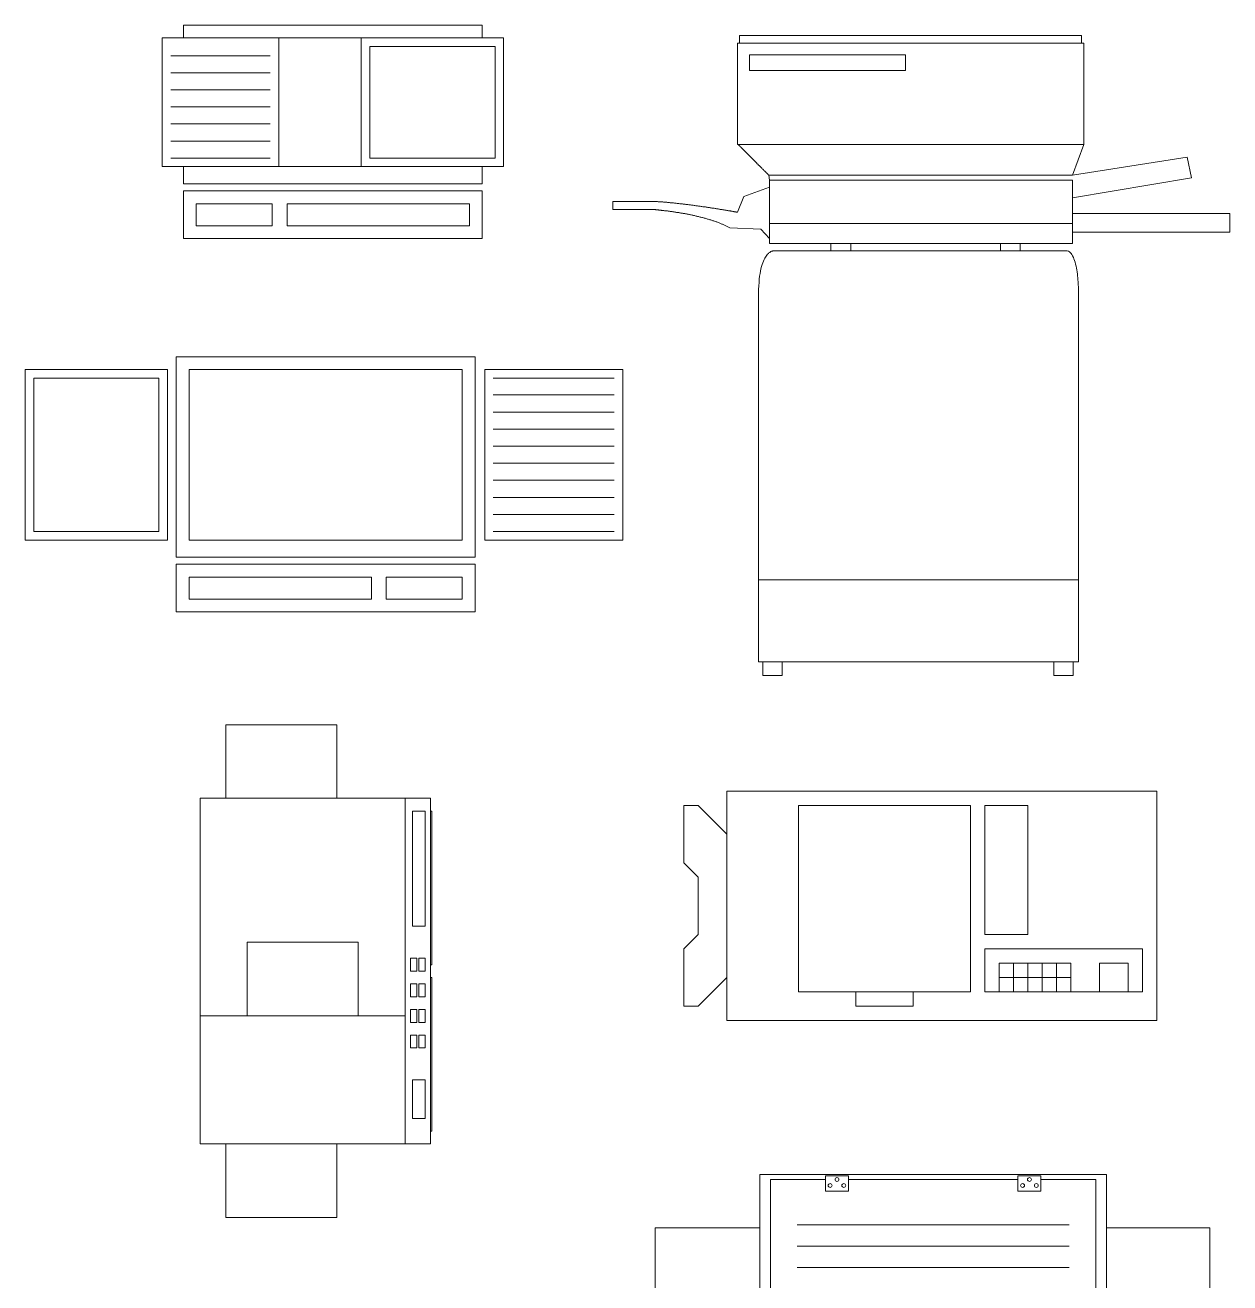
# Model space of a CAD drawing. Header units: centimetres. Extents: x -121 to 982, y -597 to 731.
# Drawn here: x 265 to 982, y -33 to 716 of the extents above; entities that cross this region are included whole.
import ezdxf

# ---------------------------------------------------------------- set-up
doc = ezdxf.new("R2010")
doc.units = ezdxf.units.CM
doc.header["$LTSCALE"] = 4.064
doc.layers.add('Design Layer-1', color=7, linetype='Continuous')
doc.styles.add('Arial', font='ARIAL.TTF')

# ---------------------------------------------------------------- blocks, each defined once
blk = doc.blocks.new('Group-8')
at = {"color": 7, "linetype": 'Continuous', "lineweight": 18}
for p, q in [((393.69, 265.24), (393.69, 309.05)), ((393.69, 309.05), (459.73, 309.05)), ((459.73, 309.05), (459.73, 265.24)), ((515.61, 265.24), (378.45, 265.24)), ((378.45, 265.24), (378.45, 59.5)), ((500.37, 59.5), (500.37, 265.24)), ((515.61, 59.5), (515.61, 265.24)), ((512.43, 257.62), (504.81, 257.62)), ((504.81, 257.62), (504.81, 189.04)), ((512.43, 189.04), (512.43, 257.62)), ((516.24, 257.62), (515.61, 257.62)), ((516.24, 166.18), (516.24, 257.62)), ((504.81, 189.04), (512.43, 189.04)), ((406.39, 135.7), (406.39, 179.51)), ((406.39, 179.51), (472.43, 179.51)), ((472.43, 179.51), (472.43, 135.7)), ((507.35, 169.99), (503.54, 169.99)), ((503.54, 169.99), (503.54, 162.37)), ((507.35, 162.37), (507.35, 169.99)), ((508.62, 169.99), (508.62, 162.37)), ((512.43, 169.99), (508.62, 169.99)), ((512.43, 162.37), (512.43, 169.99)), ((515.61, 166.18), (516.24, 166.18)), ((503.54, 162.37), (507.35, 162.37)), ((508.62, 162.37), (512.43, 162.37)), ((516.24, 158.56), (515.61, 158.56)), ((516.24, 67.12), (516.24, 158.56)), ((507.35, 154.75), (503.54, 154.75)), ((503.54, 154.75), (503.54, 147.13)), ((507.35, 147.13), (507.35, 154.75)), ((508.62, 154.75), (508.62, 147.13)), ((512.43, 154.75), (508.62, 154.75)), ((512.43, 147.13), (512.43, 154.75)), ((503.54, 147.13), (507.35, 147.13)), ((508.62, 147.13), (512.43, 147.13)), ((378.45, 135.7), (500.37, 135.7)), ((503.54, 139.51), (503.54, 131.89)), ((507.35, 139.51), (503.54, 139.51)), ((507.35, 131.89), (507.35, 139.51)), ((508.62, 139.51), (508.62, 131.89)), ((512.43, 139.51), (508.62, 139.51)), ((512.43, 131.89), (512.43, 139.51)), ((503.54, 131.89), (507.35, 131.89)), ((508.62, 131.89), (512.43, 131.89)), ((503.54, 124.27), (503.54, 116.65)), ((507.35, 124.27), (503.54, 124.27)), ((507.35, 116.65), (507.35, 124.27)), ((512.43, 124.27), (508.62, 124.27)), ((508.62, 124.27), (508.62, 116.65)), ((512.43, 116.65), (512.43, 124.27)), ((503.54, 116.65), (507.35, 116.65)), ((508.62, 116.65), (512.43, 116.65)), ((512.43, 97.6), (504.81, 97.6)), ((504.81, 97.6), (504.81, 74.74)), ((512.43, 74.74), (512.43, 97.6)), ((504.81, 74.74), (512.43, 74.74)), ((515.61, 67.12), (516.24, 67.12)), ((378.45, 59.5), (515.61, 59.5)), ((393.69, 59.5), (393.69, 15.68)), ((459.73, 15.68), (459.73, 59.5)), ((393.69, 15.68), (459.73, 15.68))]:
    blk.add_line(p, q, dxfattribs=at)
blk = doc.blocks.new('Group-9')
at = {"color": 7, "linetype": 'Continuous', "lineweight": 18}
for p, q in [((393.69, 309.05), (459.73, 309.05)), ((393.69, 265.24), (393.69, 309.05)), ((459.73, 309.05), (459.73, 265.24)), ((515.61, 265.24), (378.45, 265.24)), ((378.45, 265.24), (378.45, 59.5)), ((500.37, 59.5), (500.37, 265.24)), ((515.61, 59.5), (515.61, 265.24)), ((512.43, 257.62), (504.81, 257.62)), ((504.81, 257.62), (504.81, 189.04)), ((512.43, 189.04), (512.43, 257.62)), ((516.24, 257.62), (515.61, 257.62)), ((516.24, 166.18), (516.24, 257.62)), ((504.81, 189.04), (512.43, 189.04)), ((406.39, 179.51), (472.43, 179.51)), ((406.39, 135.7), (406.39, 179.51)), ((472.43, 179.51), (472.43, 135.7)), ((507.35, 169.99), (503.54, 169.99)), ((503.54, 169.99), (503.54, 162.37)), ((507.35, 162.37), (507.35, 169.99)), ((508.62, 169.99), (508.62, 162.37)), ((512.43, 169.99), (508.62, 169.99)), ((512.43, 162.37), (512.43, 169.99)), ((515.61, 166.18), (516.24, 166.18)), ((503.54, 162.37), (507.35, 162.37)), ((508.62, 162.37), (512.43, 162.37)), ((516.24, 158.56), (515.61, 158.56)), ((516.24, 67.12), (516.24, 158.56)), ((507.35, 154.75), (503.54, 154.75)), ((503.54, 154.75), (503.54, 147.13)), ((507.35, 147.13), (507.35, 154.75)), ((508.62, 154.75), (508.62, 147.13)), ((512.43, 154.75), (508.62, 154.75)), ((512.43, 147.13), (512.43, 154.75)), ((503.54, 147.13), (507.35, 147.13)), ((508.62, 147.13), (512.43, 147.13)), ((378.45, 135.7), (500.37, 135.7)), ((503.54, 139.51), (503.54, 131.89)), ((507.35, 139.51), (503.54, 139.51)), ((507.35, 131.89), (507.35, 139.51)), ((508.62, 139.51), (508.62, 131.89)), ((512.43, 139.51), (508.62, 139.51)), ((512.43, 131.89), (512.43, 139.51)), ((503.54, 131.89), (507.35, 131.89)), ((508.62, 131.89), (512.43, 131.89)), ((503.54, 124.27), (503.54, 116.65)), ((507.35, 124.27), (503.54, 124.27)), ((507.35, 116.65), (507.35, 124.27)), ((512.43, 124.27), (508.62, 124.27)), ((508.62, 124.27), (508.62, 116.65)), ((512.43, 116.65), (512.43, 124.27)), ((503.54, 116.65), (507.35, 116.65)), ((508.62, 116.65), (512.43, 116.65)), ((512.43, 97.6), (504.81, 97.6)), ((504.81, 97.6), (504.81, 74.74)), ((512.43, 74.74), (512.43, 97.6)), ((504.81, 74.74), (512.43, 74.74)), ((515.61, 67.12), (516.24, 67.12)), ((378.45, 59.5), (515.61, 59.5)), ((393.69, 59.5), (393.69, 15.68)), ((459.73, 15.68), (459.73, 59.5)), ((393.69, 15.68), (459.73, 15.68))]:
    blk.add_line(p, q, dxfattribs=at)
at = {"color": 7}
blk.add_blockref('Group-8', (0, 0), dxfattribs=at)
blk = doc.blocks.new('Group-13')
at = {"color": 7, "linetype": 'Continuous', "lineweight": 18}
for p, q in [((624.91, 515.34), (552.91, 515.34)), ((552.91, 505.31), (624.91, 505.31)), ((552.91, 495.15), (624.91, 495.15)), ((552.91, 484.99), (624.91, 484.99)), ((552.91, 474.83), (624.91, 474.83)), ((552.91, 464.67), (624.91, 464.67)), ((552.91, 454.51), (624.91, 454.51)), ((552.91, 444.35), (624.91, 444.35)), ((552.91, 434.19), (624.91, 434.19)), ((552.91, 424.03), (624.91, 424.03))]:
    blk.add_line(p, q, dxfattribs=at)
for points in [[(364.18, 528.04), (364.18, 408.79), (542.03, 408.79), (542.03, 528.04), (364.18, 528.04)], [(274.23, 520.42), (274.23, 418.95), (358.93, 418.95), (358.93, 520.42), (274.23, 520.42)], [(371.8, 520.42), (371.8, 418.95), (534.41, 418.95), (534.41, 520.42), (371.8, 520.42)], [(547.83, 520.42), (547.83, 418.95), (629.99, 418.95), (629.99, 520.42), (547.83, 520.42)], [(279.31, 515.34), (279.31, 424.04), (353.85, 424.03), (353.85, 515.34), (279.31, 515.34)], [(364.18, 404.54), (364.18, 376.19), (542.03, 376.18), (542.03, 404.54), (364.18, 404.54)], [(371.8, 396.92), (371.8, 383.81), (480.41, 383.8), (480.41, 396.92), (371.8, 396.92)], [(489.21, 396.92), (489.21, 383.8), (534.41, 383.8), (534.41, 396.92), (489.21, 396.92)]]:
    blk.add_lwpolyline(points, dxfattribs=at)
blk = doc.blocks.new('Group-14')
at = {"color": 7, "linetype": 'Continuous', "lineweight": 18}
for p, q in [((368.49, 725.44), (546.34, 725.44)), ((368.49, 717.82), (368.49, 725.44)), ((546.34, 725.44), (546.34, 717.82)), ((376.11, 717.82), (538.72, 717.82)), ((360.87, 707.25), (420.17, 707.25)), ((420.17, 697.09), (360.87, 697.09)), ((420.17, 686.93), (360.87, 686.93)), ((420.17, 676.77), (360.87, 676.77)), ((420.17, 666.61), (360.87, 666.61)), ((420.17, 656.45), (360.87, 656.45)), ((420.17, 646.29), (360.87, 646.29)), ((368.49, 631.05), (368.49, 641.21)), ((538.72, 641.21), (376.11, 641.21)), ((546.34, 641.21), (546.34, 631.05)), ((546.34, 631.05), (368.49, 631.05))]:
    blk.add_line(p, q, dxfattribs=at)
for points in [[(425.25, 717.82), (425.25, 641.21), (355.79, 641.21), (355.79, 717.82), (425.25, 717.82)], [(559.03, 717.82), (559.03, 641.21), (474.33, 641.21), (474.33, 717.82), (559.03, 717.82)], [(553.95, 712.74), (553.95, 646.29), (479.41, 646.29), (479.41, 712.74), (553.95, 712.74)], [(546.34, 626.8), (546.34, 598.44), (368.49, 598.44), (368.49, 626.8), (546.34, 626.8)], [(421.31, 619.18), (421.31, 606.06), (376.11, 606.06), (376.11, 619.18), (421.31, 619.18)], [(538.72, 619.18), (538.72, 606.06), (430.11, 606.06), (430.11, 619.18), (538.72, 619.18)]]:
    blk.add_lwpolyline(points, dxfattribs=at)
blk = doc.blocks.new('Group-18')
at = {"color": 7, "linetype": 'Continuous', "lineweight": 18}
for p, q in [((711.61, 41.26), (917.98, 41.26)), ((711.61, -149.24), (711.61, 41.26)), ((717.96, -120.5), (717.96, 38.25)), ((717.96, 38.25), (750.62, 38.25)), ((750.62, 40.53), (750.62, 31.44)), ((764.37, 40.53), (750.62, 40.53)), ((764.37, 31.44), (764.37, 40.53)), ((764.37, 38.25), (865.22, 38.25)), ((865.22, 31.44), (865.22, 40.53)), ((865.22, 40.53), (878.96, 40.53)), ((878.96, 40.53), (878.96, 31.44)), ((878.96, 38.25), (911.63, 38.25)), ((911.63, 38.25), (911.63, -120.5)), ((917.98, 41.26), (917.98, -149.24)), ((750.62, 31.44), (764.37, 31.44)), ((878.96, 31.44), (865.22, 31.44)), ((649.21, -117.49), (649.21, 9.51)), ((649.21, 9.51), (711.61, 9.51)), ((711.61, 9.51), (711.61, -117.49)), ((895.76, 11.38), (733.83, 11.38)), ((917.98, 9.51), (917.98, -117.49)), ((979.41, 9.51), (917.98, 9.51)), ((979.41, -117.49), (979.41, 9.51)), ((895.76, -1.32), (733.83, -1.32)), ((895.76, -14.02), (733.83, -14.02)), ((895.76, -26.72), (733.83, -26.72)), ((895.76, -39.42), (733.83, -39.42)), ((895.76, -52.12), (733.83, -52.12)), ((895.76, -64.82), (733.83, -64.82)), ((895.76, -77.52), (733.83, -77.52)), ((895.76, -90.22), (733.83, -90.22)), ((895.76, -102.92), (733.83, -102.92)), ((711.61, -117.49), (649.21, -117.49)), ((917.98, -117.49), (979.41, -117.49)), ((911.63, -120.5), (717.96, -120.5)), ((717.96, -125.5), (717.96, -144.96)), ((763.59, -125.5), (717.96, -125.5)), ((763.59, -144.96), (763.59, -125.5)), ((768.74, -125.5), (768.74, -144.96)), ((823.15, -125.5), (768.74, -125.5)), ((823.15, -144.96), (823.15, -125.5)), ((720.93, -133.85), (720.93, -127.5)), ((720.93, -127.5), (727.28, -127.5)), ((727.28, -133.85), (720.93, -133.85)), ((727.28, -127.5), (727.28, -133.85)), ((729.26, -133.85), (729.26, -127.5)), ((729.26, -127.5), (735.61, -127.5)), ((735.61, -133.85), (729.26, -133.85)), ((735.61, -127.5), (735.61, -133.85)), ((737.6, -133.85), (737.6, -127.5)), ((737.6, -127.5), (743.95, -127.5)), ((743.95, -133.85), (737.6, -133.85)), ((743.95, -127.5), (743.95, -133.85)), ((745.93, -133.85), (745.93, -127.5)), ((745.93, -127.5), (752.28, -127.5)), ((752.28, -133.85), (745.93, -133.85)), ((752.28, -127.5), (752.28, -133.85)), ((754.26, -133.85), (754.26, -127.5)), ((754.26, -127.5), (760.61, -127.5)), ((760.61, -133.85), (754.26, -133.85)), ((760.61, -127.5), (760.61, -133.85)), ((720.93, -136.62), (720.93, -142.97)), ((727.28, -136.62), (720.93, -136.62)), ((727.28, -142.97), (727.28, -136.62)), ((729.26, -136.62), (729.26, -142.97)), ((735.61, -136.62), (729.26, -136.62)), ((735.61, -142.97), (735.61, -136.62)), ((737.6, -136.62), (737.6, -142.97)), ((743.95, -136.62), (737.6, -136.62)), ((743.95, -142.97), (743.95, -136.62)), ((745.93, -136.62), (745.93, -142.97)), ((752.28, -136.62), (745.93, -136.62)), ((752.28, -142.97), (752.28, -136.62)), ((754.26, -136.62), (754.26, -142.97)), ((760.61, -136.62), (754.26, -136.62)), ((760.61, -142.97), (760.61, -136.62)), ((917.98, -149.24), (711.61, -149.24)), ((717.96, -144.96), (763.59, -144.96)), ((720.93, -142.97), (727.28, -142.97)), ((729.26, -142.97), (735.61, -142.97)), ((737.6, -142.97), (743.95, -142.97)), ((745.93, -142.97), (752.28, -142.97)), ((754.26, -142.97), (760.61, -142.97)), ((768.74, -144.96), (823.15, -144.96))]:
    blk.add_line(p, q, dxfattribs=at)
for centre, radius in [((757.5, 38.33), 1.16), ((872.09, 38.33), 1.16), ((753.42, 34.79), 1.16), ((761.57, 34.79), 1.16), ((868.01, 34.79), 1.16), ((876.17, 34.79), 1.16), ((776.28, -132.06), 1.8), ((783.11, -132.06), 1.8), ((789.95, -132.06), 1.8), ((796.78, -132.06), 1.8), ((812.96, -135.66), 6.83), ((776.28, -138.68), 1.8), ((783.11, -138.68), 1.8), ((789.95, -138.68), 1.8), ((796.78, -138.68), 1.8)]:
    blk.add_circle(centre, radius, dxfattribs=at)
at = {"color": 7, "char_height": 4.76, "attachment_point": 1, "line_spacing_factor": 0.966482, "style": 'Arial'}
for s, insert in [('1', (723.63, -128.43)), ('2', (731.28, -128.43)), ('3', (739.62, -128.43)), ('4', (747.95, -128.43)), ('5', (756.29, -128.43)), ('6', (722.95, -137.54)), ('7', (731.28, -137.54)), ('8', (739.62, -137.54)), ('9', (747.95, -137.54)), ('0', (756.29, -137.54))]:
    blk.add_mtext(s, dxfattribs=dict(at, insert=insert))
blk = doc.blocks.new('Group-19')
at = {"color": 7, "linetype": 'Continuous', "lineweight": 18}
for p, q in [((691.91, 269.51), (691.91, 132.96)), ((947.94, 269.51), (691.91, 269.51)), ((947.94, 132.96), (947.94, 269.51)), ((666.31, 260.98), (666.31, 226.84)), ((674.84, 260.98), (666.31, 260.98)), ((691.91, 243.91), (674.84, 260.98)), ((734.58, 260.98), (734.58, 150.03)), ((837, 260.98), (734.58, 260.98)), ((837, 150.03), (837, 260.98)), ((845.53, 260.98), (845.53, 184.17)), ((871.13, 260.98), (845.53, 260.98)), ((871.13, 184.17), (871.13, 260.98)), ((666.31, 226.84), (674.84, 218.31)), ((674.84, 184.17), (674.84, 218.31)), ((666.31, 175.63), (674.84, 184.17)), ((845.53, 184.17), (871.13, 184.17)), ((666.31, 141.5), (666.31, 175.63)), ((845.53, 150.03), (845.53, 175.63)), ((845.53, 175.63), (939.41, 175.63)), ((939.41, 175.63), (939.41, 150.03)), ((896.74, 167.1), (854.07, 167.1)), ((854.07, 167.1), (854.07, 150.03)), ((862.6, 167.1), (862.6, 150.03)), ((871.13, 150.03), (871.13, 167.1)), ((879.67, 167.1), (879.67, 150.03)), ((888.2, 150.03), (888.2, 167.1)), ((896.74, 150.03), (896.74, 167.1)), ((930.88, 167.1), (913.81, 167.1)), ((913.81, 167.1), (913.81, 150.03)), ((930.88, 150.03), (930.88, 167.1)), ((691.91, 158.57), (674.84, 141.5)), ((896.74, 158.57), (854.07, 158.57)), ((734.58, 150.03), (837, 150.03)), ((768.72, 150.03), (768.72, 141.5)), ((802.86, 141.5), (802.86, 150.03)), ((854.07, 150.03), (896.74, 150.03)), ((913.81, 150.03), (930.88, 150.03)), ((674.84, 141.5), (666.31, 141.5)), ((768.72, 141.5), (802.86, 141.5)), ((691.91, 132.96), (947.94, 132.96))]:
    blk.add_line(p, q, dxfattribs=at)
blk = doc.blocks.new('Group-20')
at = {"color": 7, "linetype": 'Continuous', "lineweight": 18}
blk.add_line((845.53, 150.03), (939.41, 150.03), dxfattribs=at)
at = {"color": 7}
blk.add_blockref('Group-19', (0, 0), dxfattribs=at)
blk = doc.blocks.new('Group-21')
at = {"color": 7, "linetype": 'Continuous', "lineweight": 18}
for p, q in [((724.84, 338.27), (724.84, 346.39)), ((898.06, 338.27), (898.06, 346.39))]:
    blk.add_line(p, q, dxfattribs=at)
for points in [[(903.13, 714.63), (903.13, 719.27), (699.55, 719.27), (699.55, 714.63), (903.13, 714.63)], [(904.41, 654.4), (904.41, 714.63), (698.27, 714.63), (698.27, 654.4), (904.41, 654.4)], [(798.39, 698.5), (798.39, 707.85), (705.48, 707.85), (705.48, 698.5), (798.39, 698.5)], [(698.7, 654.4), (698.76, 654.34), (698.88, 654.22), (699.01, 654.09), (699.19, 653.91), (699.37, 653.73), (699.55, 653.54), (699.74, 653.36), (699.98, 653.12), (700.23, 652.87), (700.47, 652.63), (700.72, 652.38), (701.02, 652.08), (701.33, 651.77), (701.63, 651.47), (701.94, 651.16), (702.24, 650.86), (702.61, 650.49), (702.97, 650.12), (703.28, 649.82), (703.65, 649.45), (704.08, 649.02), (704.44, 648.66), (704.81, 648.29), (705.24, 647.86), (705.6, 647.5), (706.03, 647.07), (706.4, 646.7), (706.82, 646.27), (707.25, 645.85), (707.62, 645.48), (708.04, 645.05), (708.47, 644.63), (708.9, 644.2), (709.27, 643.83), (709.69, 643.4), (710.06, 642.98), (710.49, 642.61), (710.85, 642.18), (711.22, 641.82), (711.65, 641.45), (712.02, 641.08), (712.32, 640.72), (712.69, 640.35), (713.05, 639.98), (713.36, 639.68), (713.73, 639.37), (714.03, 639.01), (714.34, 638.76), (714.58, 638.46), (714.89, 638.15), (715.13, 637.91), (715.38, 637.66), (715.62, 637.42), (715.8, 637.24), (716.05, 637.05), (716.17, 636.87), (716.35, 636.69), (716.47, 636.56), (716.6, 636.44), (716.72, 636.32), (716.78, 636.26), (716.84, 636.2), (716.9, 636.14), (716.9, 636.14), (897.63, 636.14), (904.41, 654.4), (698.7, 654.4)], [(897.63, 622.58), (968.48, 634.49), (965.92, 646.77), (897.63, 636.14), (716.9, 636.14), (717.33, 633.21), (897.63, 633.21), (897.63, 622.58)], [(717.33, 628.93), (702.06, 623.43), (698.27, 614.09), (698.27, 614.09), (698.27, 614.09), (698.21, 614.09), (698.15, 614.09), (698.09, 614.09), (698.03, 614.15), (697.97, 614.15), (697.85, 614.15), (697.79, 614.15), (697.66, 614.21), (697.54, 614.21), (697.42, 614.21), (697.23, 614.27), (697.11, 614.27), (696.93, 614.33), (696.75, 614.33), (696.56, 614.39), (696.32, 614.39), (696.13, 614.45), (695.89, 614.51), (695.65, 614.51), (695.46, 614.57), (695.16, 614.64), (694.91, 614.64), (694.67, 614.7), (694.36, 614.76), (694.12, 614.82), (693.81, 614.82), (693.51, 614.88), (693.2, 614.94), (692.84, 615), (692.53, 615.06), (692.16, 615.12), (691.86, 615.19), (691.49, 615.25), (691.13, 615.31), (690.76, 615.37), (690.39, 615.43), (689.97, 615.49), (689.6, 615.55), (689.23, 615.61), (688.8, 615.67), (688.38, 615.73), (687.95, 615.8), (687.58, 615.86), (687.16, 615.98), (686.73, 616.04), (686.24, 616.1), (685.81, 616.16), (685.38, 616.22), (684.9, 616.28), (684.47, 616.41), (683.98, 616.47), (683.55, 616.53), (683.06, 616.59), (682.57, 616.65), (682.09, 616.77), (681.66, 616.84), (681.17, 616.9), (680.68, 616.96), (680.19, 617.02), (679.64, 617.14), (679.15, 617.2), (678.66, 617.26), (678.18, 617.32), (677.63, 617.38), (677.14, 617.51), (676.65, 617.57), (676.1, 617.63), (675.61, 617.69), (675.06, 617.75), (674.57, 617.87), (674.02, 617.93), (673.47, 617.99), (672.98, 618.06), (672.43, 618.12), (671.89, 618.24), (671.4, 618.3), (670.85, 618.36), (670.3, 618.42), (669.75, 618.48), (669.26, 618.54), (668.71, 618.61), (668.16, 618.67), (667.61, 618.73), (667.12, 618.85), (666.57, 618.91), (666.02, 618.97), (665.47, 619.03), (664.98, 619.09), (664.43, 619.15), (663.88, 619.15), (663.4, 619.22), (662.85, 619.28), (662.36, 619.34), (661.81, 619.4), (661.26, 619.46), (660.77, 619.52), (660.22, 619.58), (659.73, 619.65), (659.18, 619.71), (658.69, 619.77), (658.2, 619.77), (657.72, 619.83), (657.16, 619.89), (656.68, 619.95), (656.19, 620.01), (655.7, 620.01), (655.21, 620.07), (654.72, 620.07), (654.23, 620.13), (653.8, 620.19), (653.32, 620.19), (652.89, 620.26), (652.4, 620.26), (651.97, 620.32), (651.48, 620.32), (651.06, 620.32), (650.63, 620.38), (650.2, 620.38), (649.77, 620.38), (649.35, 620.38), (648.92, 620.44), (648.55, 620.44), (648.12, 620.44), (647.76, 620.44), (647.33, 620.44), (646.96, 620.44), (646.23, 620.44), (645.5, 620.44), (644.77, 620.44), (644.03, 620.44), (643.36, 620.44), (642.69, 620.44), (642.02, 620.44), (641.35, 620.44), (640.73, 620.44), (640.06, 620.44), (639.45, 620.44), (638.9, 620.44), (638.29, 620.44), (637.74, 620.44), (637.13, 620.44), (636.58, 620.44), (636.09, 620.44), (635.54, 620.44), (635.05, 620.44), (634.5, 620.44), (634.08, 620.44), (633.59, 620.44), (633.1, 620.44), (632.67, 620.44), (632.24, 620.44), (631.82, 620.44), (631.39, 620.44), (630.96, 620.44), (630.6, 620.44), (630.23, 620.44), (629.86, 620.44), (629.49, 620.44), (629.13, 620.44), (628.82, 620.44), (628.46, 620.44), (628.15, 620.44), (627.85, 620.44), (627.6, 620.44), (627.29, 620.44), (627.05, 620.44), (626.81, 620.44), (626.56, 620.44), (626.32, 620.44), (626.14, 620.44), (625.89, 620.44), (625.71, 620.44), (625.52, 620.44), (625.34, 620.44), (625.22, 620.44), (625.04, 620.44), (624.91, 620.44), (624.79, 620.44), (624.67, 620.44), (624.55, 620.44), (624.49, 620.44), (624.36, 620.44), (624.3, 620.44), (624.24, 620.44), (624.18, 620.44), (624.12, 620.44), (624.12, 620.44), (624.06, 620.44), (624.06, 620.44), (624.06, 620.44), (624.06, 615.8), (646.96, 615.8), (646.96, 615.8), (646.96, 615.8), (647.03, 615.8), (647.03, 615.8), (647.09, 615.8), (647.15, 615.8), (647.21, 615.8), (647.33, 615.8), (647.39, 615.73), (647.51, 615.73), (647.64, 615.73), (647.76, 615.73), (647.88, 615.73), (648, 615.73), (648.19, 615.67), (648.37, 615.67), (648.49, 615.67), (648.67, 615.67), (648.92, 615.61), (649.1, 615.61), (649.29, 615.61), (649.53, 615.61), (649.77, 615.55), (649.96, 615.55), (650.2, 615.49), (650.45, 615.49), (650.75, 615.49), (650.99, 615.43), (651.3, 615.43), (651.54, 615.37), (651.85, 615.37), (652.16, 615.31), (652.46, 615.31), (652.77, 615.25), (653.07, 615.19), (653.38, 615.19), (653.74, 615.12), (654.05, 615.12), (654.41, 615.06), (654.78, 615), (655.09, 615), (655.45, 614.94), (655.82, 614.88), (656.19, 614.88), (656.55, 614.82), (656.98, 614.76), (657.35, 614.7), (657.78, 614.64), (658.14, 614.57), (658.57, 614.57), (658.94, 614.51), (659.36, 614.45), (659.79, 614.39), (660.22, 614.33), (660.65, 614.27), (661.07, 614.21), (661.5, 614.09), (661.93, 614.02), (662.36, 613.96), (662.79, 613.9), (663.27, 613.84), (663.7, 613.78), (664.19, 613.66), (664.62, 613.6), (665.04, 613.54), (665.53, 613.47), (665.96, 613.35), (666.45, 613.29), (666.94, 613.23), (667.36, 613.11), (667.85, 613.05), (668.34, 612.92), (668.83, 612.86), (669.26, 612.74), (669.75, 612.68), (670.24, 612.56), (670.72, 612.5), (671.21, 612.38), (671.7, 612.25), (672.19, 612.19), (672.68, 612.07), (673.17, 611.95), (673.66, 611.83), (674.08, 611.7), (674.57, 611.58), (675.06, 611.46), (675.55, 611.34), (676.04, 611.21), (676.53, 611.09), (677.02, 610.97), (677.5, 610.85), (677.99, 610.73), (678.48, 610.6), (678.97, 610.48), (679.46, 610.3), (679.95, 610.18), (680.44, 610.05), (680.92, 609.93), (681.35, 609.75), (681.84, 609.63), (682.33, 609.5), (682.76, 609.32), (683.25, 609.2), (683.67, 609.02), (684.16, 608.89), (684.59, 608.71), (685.08, 608.59), (685.51, 608.4), (685.93, 608.28), (686.42, 608.1), (686.85, 607.92), (687.28, 607.73), (687.71, 607.61), (688.13, 607.43), (688.56, 607.24), (688.99, 607.06), (689.41, 606.88), (689.78, 606.7), (690.21, 606.51), (690.64, 606.33), (691, 606.15), (691.37, 605.96), (691.8, 605.72), (692.16, 605.53), (692.53, 605.35), (692.9, 605.17), (693.26, 604.92), (693.63, 604.74), (712.26, 603.95), (717.33, 598.39), (717.33, 628.93)], [(897.63, 595.46), (897.63, 633.21), (717.33, 633.21), (717.33, 595.46), (897.63, 595.46)], [(897.63, 595.46), (897.63, 607.31), (717.33, 607.31), (717.33, 595.46), (897.63, 595.46)], [(991.39, 602.24), (991.39, 613.23), (897.63, 613.23), (897.63, 602.24), (991.39, 602.24)], [(765.71, 591.18), (765.71, 595.46), (753.86, 595.46), (753.86, 591.18), (765.71, 591.18)], [(866.66, 591.18), (866.66, 595.46), (854.76, 595.46), (854.76, 591.18), (866.66, 591.18)], [(719.9, 591.18), (719.9, 591.18), (719.77, 591.18), (719.65, 591.18), (719.53, 591.12), (719.29, 591.06), (719.04, 591), (718.8, 590.94), (718.49, 590.81), (718.12, 590.63), (717.82, 590.39), (717.45, 590.14), (717.03, 589.83), (716.66, 589.47), (716.23, 589.04), (715.8, 588.55), (715.38, 588), (714.95, 587.39), (714.52, 586.66), (714.09, 585.87), (713.73, 585.01), (713.3, 584.03), (712.93, 582.93), (712.63, 581.77), (712.26, 580.49), (711.96, 579.08), (711.71, 577.56), (711.47, 575.97), (711.22, 574.2), (711.1, 572.31), (710.98, 570.29), (710.85, 568.15), (710.85, 565.83), (710.85, 346.39), (901.35, 346.39), (901.35, 565.83), (901.35, 565.89), (901.35, 566.14), (901.35, 566.44), (901.35, 566.93), (901.35, 567.48), (901.29, 568.15), (901.29, 568.95), (901.23, 569.8), (901.17, 570.72), (901.11, 571.7), (901.05, 572.73), (900.99, 573.83), (900.87, 574.99), (900.74, 576.15), (900.62, 577.31), (900.44, 578.54), (900.26, 579.7), (900.01, 580.86), (899.83, 582.02), (899.52, 583.18), (899.28, 584.28), (898.97, 585.32), (898.61, 586.29), (898.24, 587.21), (897.81, 588.07), (897.38, 588.86), (896.9, 589.53), (896.41, 590.08), (895.86, 590.57), (895.25, 590.87), (894.64, 591.12), (893.96, 591.18), (719.9, 591.18)], [(901.35, 346.39), (901.35, 395.32), (710.85, 395.32), (710.85, 346.39), (901.35, 346.39)], [(713.36, 346.39), (713.36, 338.27), (724.84, 338.27)], [(886.57, 346.39), (886.57, 338.27), (898.06, 338.27)]]:
    blk.add_lwpolyline(points, dxfattribs=at)

msp = doc.modelspace()

# ---------------------------------------------------------------- block references
at = {"layer": 'Design Layer-1', "color": 7}
for name in ['Group-14', 'Group-21', 'Group-13', 'Group-9', 'Group-20', 'Group-18']:
    msp.add_blockref(name, (-9.41, -9.51), dxfattribs=at)

doc.saveas('drawing.dxf')
